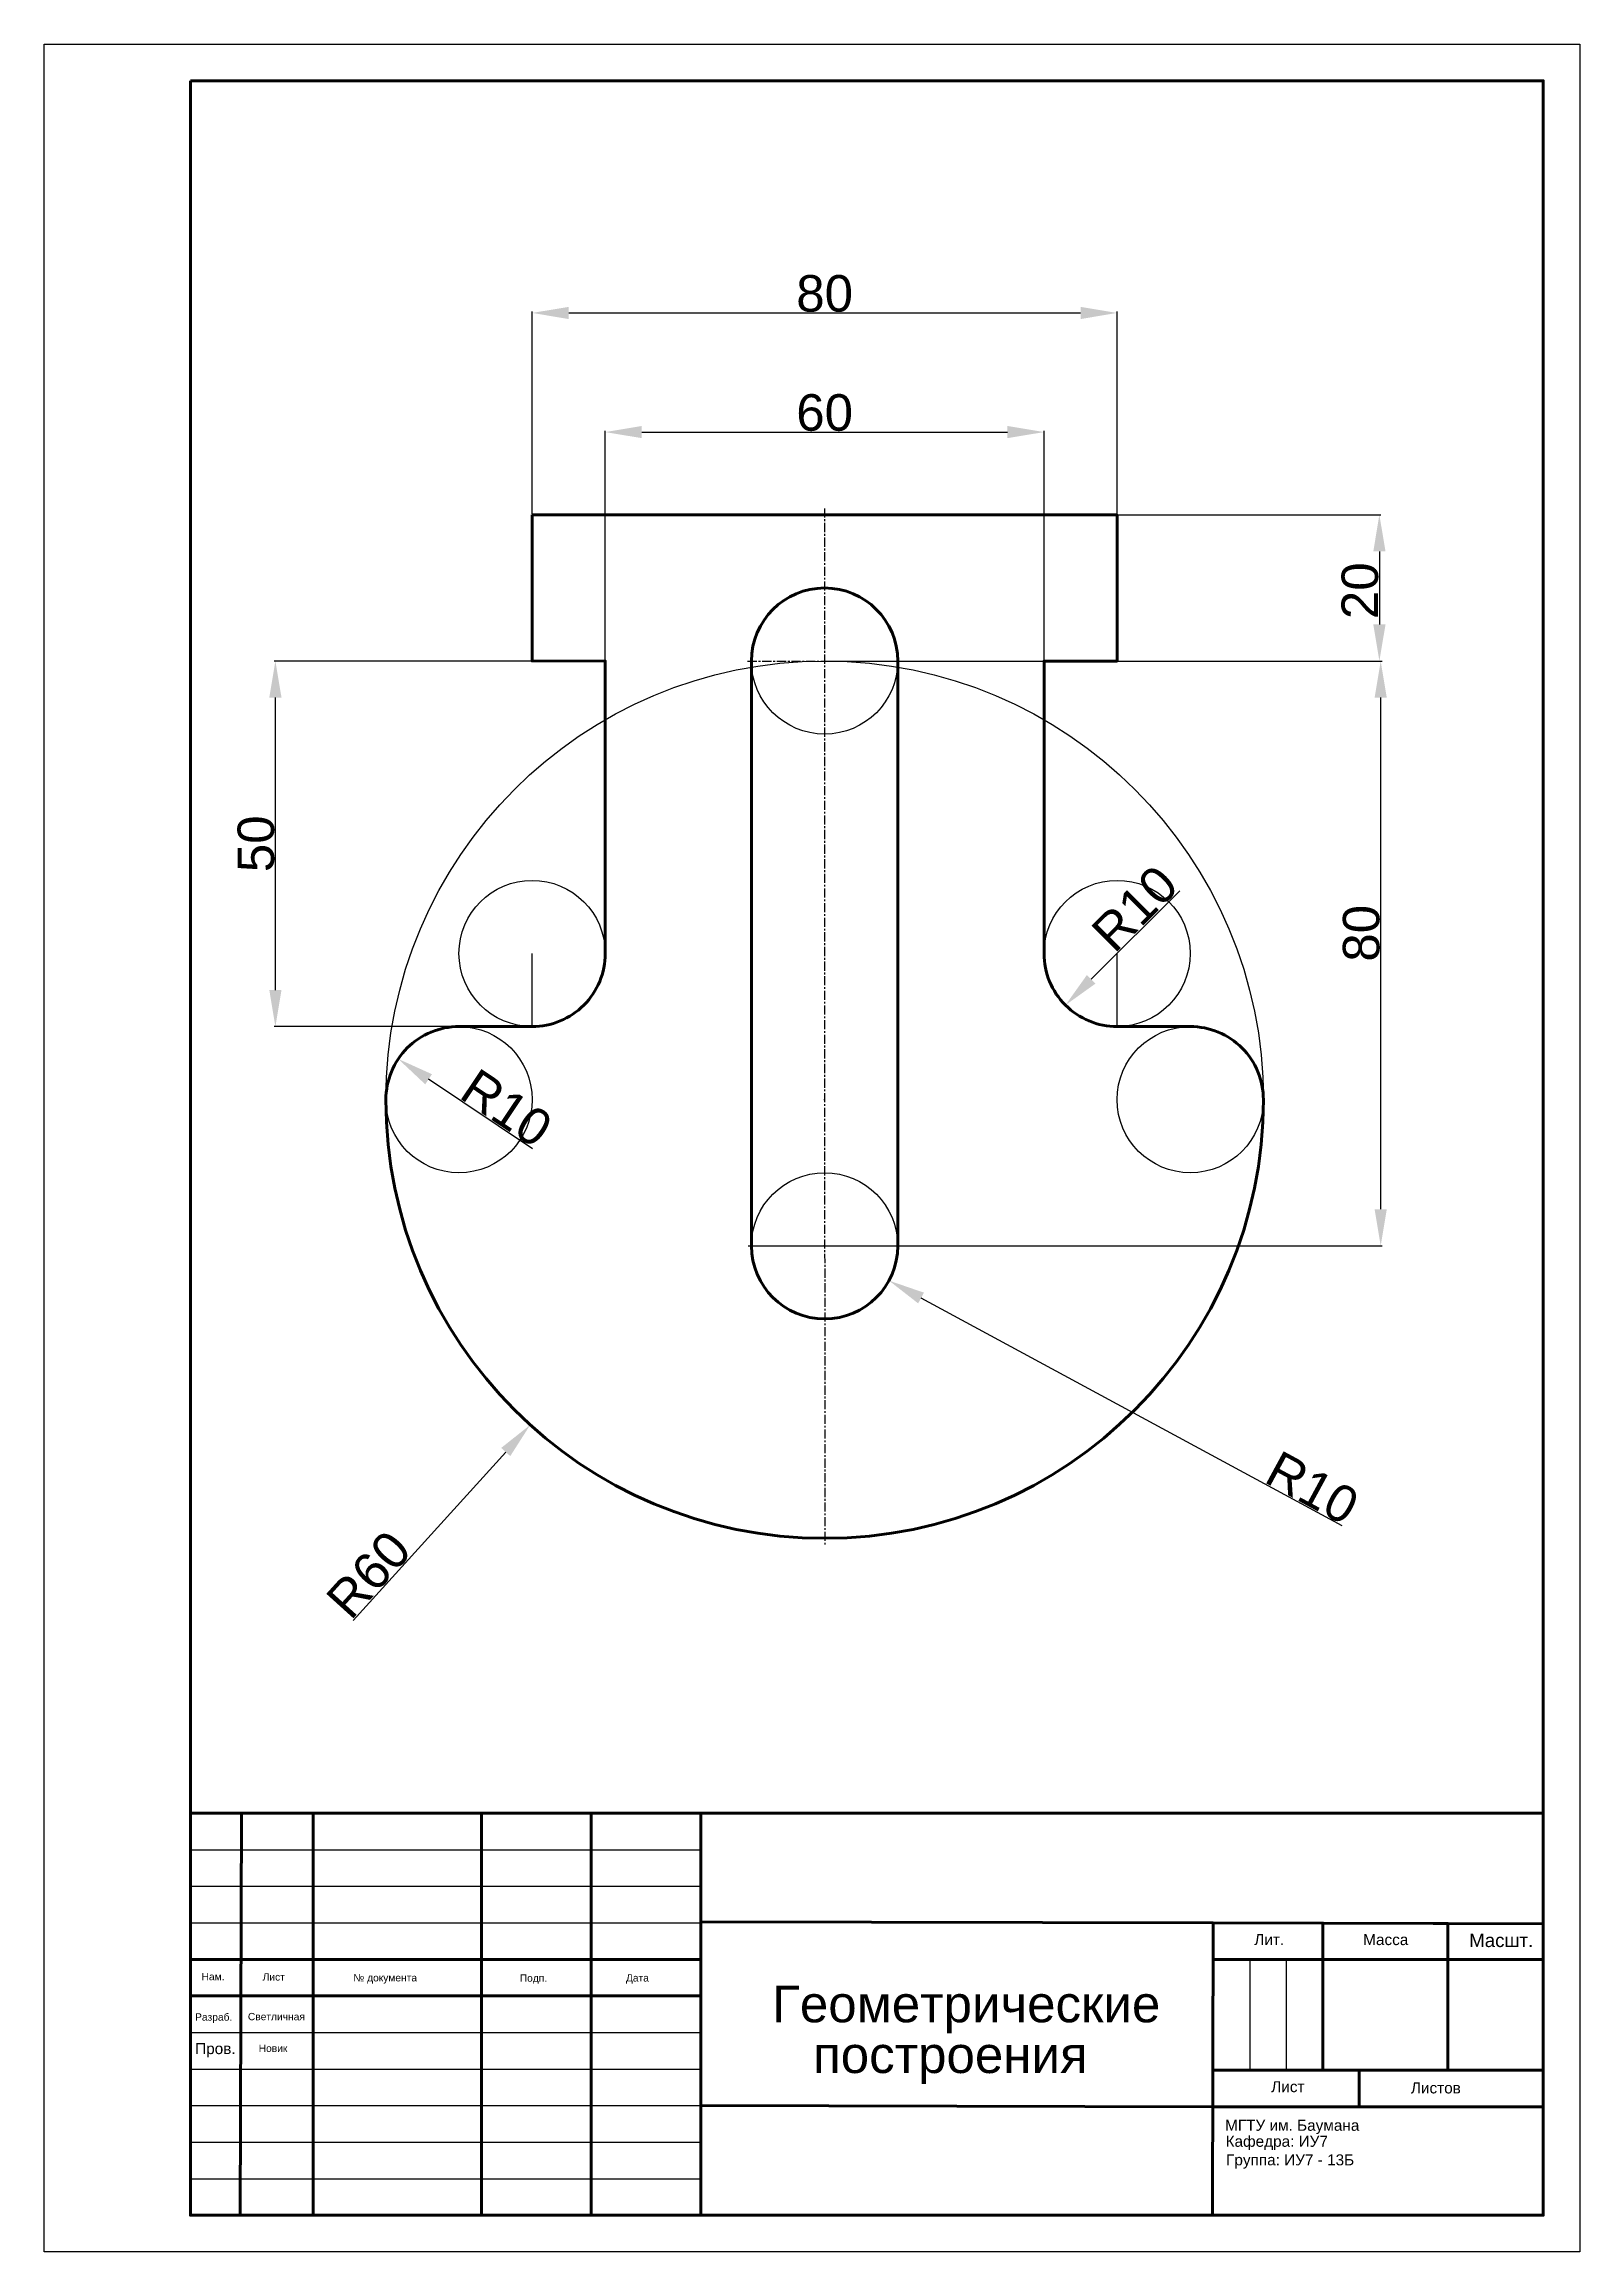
# Model space of a CAD drawing. Header units: inches. Extents: x 190 to 400, y 146 to 448.
import ezdxf

# ---------------------------------------------------------------- set-up
doc = ezdxf.new("R2010")
doc.units = ezdxf.units.IN
doc.header["$MEASUREMENT"] = 0
doc.linetypes.add('осевая', pattern=[2, 1.25, -0.25, 0.25, -0.25])
for name, color, linetype, lineweight in [('Обводка', 2, 'Continuous', 80), ('Оси', 240, 'осевая', 30), ('Построение', 7, 'Continuous', 30), ('Размеры', 130, 'Continuous', 30), ('Слой1', 7, 'Continuous', 80)]:
    doc.layers.add(name, color=color, linetype=linetype, lineweight=lineweight)
doc.styles.get("Standard").update_dxf_attribs({"font": 'arial.ttf'})
doc.dimstyles.get("Standard").update_dxf_attribs({"dimtxt": 5, "dimasz": 5, "dimexe": 0.18, "dimexo": 0.0625, "dimgap": 0.09, "dimtad": 1, "dimdec": 0, "dimzin": 0, "dimdsep": 46, "dimtxsty": 'Standard', "dimcen": 0.09, "dimadec": 0, "dimazin": 0, "dimtfac": 1, "dimtdec": 0, "dimtofl": 0, "dimtmove": 0, "dimatfit": 3, "dimfxl": 1, "dimtolj": 1, "dimtzin": 0, "dimarcsym": 0})

# ---------------------------------------------------------------- blocks, each defined once
blk = doc.blocks.new('*D2')
at = {"layer": 'Defpoints', "color": 0, "transparency": 16777216}
for p in [(337.2, 411.34), (257.22, 383.72), (337.2, 383.72)]:
    blk.add_point(p, dxfattribs=at)
at = {"layer": 'Размеры', "color": 0, "lineweight": -2, "transparency": 16777216}
for p, q in [((257.22, 383.79), (257.22, 411.52)), ((262.22, 411.34), (332.2, 411.34)), ((337.2, 383.79), (337.2, 411.52))]:
    blk.add_line(p, q, dxfattribs=at)
at = {"layer": 'Размеры', "color": 0, "transparency": 16777216}
for points in [[(262.22, 412.17), (262.22, 410.5), (257.22, 411.34)], [(332.2, 412.17), (332.2, 410.5), (337.2, 411.34)]]:
    blk.add_solid(points, dxfattribs=at)
at = {"layer": 'Размеры', "color": 0, "transparency": 16777216, "insert": (297.21, 413.98), "char_height": 5, "attachment_point": 5}
blk.add_mtext('\\A1;80', dxfattribs=at)
blk = doc.blocks.new('*D3')
at = {"layer": 'Defpoints', "color": 0, "transparency": 16777216}
for p in [(327.21, 395.04), (267.21, 363.72), (327.21, 363.72)]:
    blk.add_point(p, dxfattribs=at)
at = {"layer": 'Размеры', "color": 0, "lineweight": -2, "transparency": 16777216}
for p, q in [((267.21, 363.79), (267.21, 395.22)), ((272.21, 395.04), (322.21, 395.04)), ((327.21, 363.79), (327.21, 395.22))]:
    blk.add_line(p, q, dxfattribs=at)
at = {"layer": 'Размеры', "color": 0, "transparency": 16777216}
for points in [[(272.21, 395.88), (272.21, 394.21), (267.21, 395.04)], [(322.21, 395.88), (322.21, 394.21), (327.21, 395.04)]]:
    blk.add_solid(points, dxfattribs=at)
at = {"layer": 'Размеры', "color": 0, "transparency": 16777216, "insert": (297.21, 397.69), "char_height": 5, "attachment_point": 5}
blk.add_mtext('\\A1;60', dxfattribs=at)
blk = doc.blocks.new('*D4')
at = {"layer": 'Defpoints', "color": 0, "transparency": 16777216}
for p in [(337.2, 383.72), (337.21, 363.72), (373.07, 363.72)]:
    blk.add_point(p, dxfattribs=at)
at = {"layer": 'Размеры', "color": 0, "lineweight": -2, "transparency": 16777216}
for p, q in [((337.26, 383.72), (373.25, 383.72)), ((373.07, 378.72), (373.07, 368.72)), ((337.27, 363.72), (373.25, 363.72))]:
    blk.add_line(p, q, dxfattribs=at)
at = {"layer": 'Размеры', "color": 0, "transparency": 16777216}
for points in [[(372.24, 378.72), (373.91, 378.72), (373.07, 383.72)], [(372.24, 368.72), (373.91, 368.72), (373.07, 363.72)]]:
    blk.add_solid(points, dxfattribs=at)
at = {"layer": 'Размеры', "color": 0, "transparency": 16777216, "insert": (370.43, 373.34), "char_height": 5, "attachment_point": 5, "rotation": 90}
blk.add_mtext('\\A1;20', dxfattribs=at)
blk = doc.blocks.new('*D5')
at = {"layer": 'Defpoints', "color": 0, "transparency": 16777216}
for p in [(297.72, 363.72), (373.25, 363.72), (297.72, 283.72)]:
    blk.add_point(p, dxfattribs=at)
at = {"layer": 'Размеры', "color": 0, "lineweight": -2, "transparency": 16777216}
for p, q in [((297.78, 363.72), (373.43, 363.72)), ((373.25, 288.72), (373.25, 358.72)), ((297.78, 283.72), (373.43, 283.72))]:
    blk.add_line(p, q, dxfattribs=at)
at = {"layer": 'Размеры', "color": 0, "transparency": 16777216}
for points in [[(372.42, 358.72), (374.08, 358.72), (373.25, 363.72)], [(372.42, 288.72), (374.08, 288.72), (373.25, 283.72)]]:
    blk.add_solid(points, dxfattribs=at)
at = {"layer": 'Размеры', "color": 0, "transparency": 16777216, "insert": (370.61, 326.48), "char_height": 5, "attachment_point": 5, "rotation": 90}
blk.add_mtext('\\A1;80', dxfattribs=at)
blk = doc.blocks.new('*D6')
at = {"layer": 'Defpoints', "color": 0, "transparency": 16777216}
for p in [(222.1, 363.72), (267.21, 363.72), (257.21, 313.72)]:
    blk.add_point(p, dxfattribs=at)
at = {"layer": 'Размеры', "color": 0, "lineweight": -2, "transparency": 16777216}
for p, q in [((267.14, 363.72), (221.92, 363.72)), ((222.1, 318.72), (222.1, 358.72)), ((257.14, 313.72), (221.92, 313.72))]:
    blk.add_line(p, q, dxfattribs=at)
at = {"layer": 'Размеры', "color": 0, "transparency": 16777216}
for points in [[(221.27, 358.72), (222.94, 358.72), (222.1, 363.72)], [(221.27, 318.72), (222.94, 318.72), (222.1, 313.72)]]:
    blk.add_solid(points, dxfattribs=at)
at = {"layer": 'Размеры', "color": 0, "transparency": 16777216, "insert": (219.46, 338.72), "char_height": 5, "attachment_point": 5, "rotation": 90}
blk.add_mtext('\\A1;50', dxfattribs=at)
blk = doc.blocks.new('*D7')
at = {"layer": 'Defpoints', "color": 0, "transparency": 16777216}
for p in [(238.9, 309.29), (247.21, 303.72)]:
    blk.add_point(p, dxfattribs=at)
at = {"layer": 'Размеры', "color": 0, "lineweight": -2, "transparency": 16777216}
blk.add_line((257.27, 296.98), (243.05, 306.51), dxfattribs=at)
at = {"layer": 'Размеры', "color": 0, "transparency": 16777216}
blk.add_solid([(243.52, 307.2), (242.59, 305.82), (238.9, 309.29)], dxfattribs=at)
at = {"layer": 'Размеры', "color": 0, "transparency": 16777216, "insert": (253.71, 302.55), "char_height": 5, "attachment_point": 5, "rotation": 326.1582}
blk.add_mtext('\\A1;R10', dxfattribs=at)
blk = doc.blocks.new('*D8')
at = {"layer": 'Defpoints', "color": 0, "transparency": 16777216}
for p in [(297.21, 283.73), (306, 278.97)]:
    blk.add_point(p, dxfattribs=at)
at = {"layer": 'Размеры', "color": 0, "lineweight": -2, "transparency": 16777216}
for p, q in [((297.12, 283.73), (297.3, 283.73)), ((297.21, 283.64), (297.21, 283.82)), ((367.96, 245.4), (310.4, 276.58))]:
    blk.add_line(p, q, dxfattribs=at)
at = {"layer": 'Размеры', "color": 0, "transparency": 16777216}
blk.add_solid([(310.79, 277.32), (310, 275.85), (306, 278.97)], dxfattribs=at)
at = {"layer": 'Размеры', "color": 0, "transparency": 16777216, "insert": (363.9, 250.61), "char_height": 5, "attachment_point": 5, "rotation": 331.5563}
blk.add_mtext('\\A1;R10', dxfattribs=at)
blk = doc.blocks.new('*D9')
at = {"layer": 'Defpoints', "color": 0, "transparency": 16777216}
for p in [(297.21, 303.72), (256.95, 259.23)]:
    blk.add_point(p, dxfattribs=at)
at = {"layer": 'Размеры', "color": 0, "lineweight": -2, "transparency": 16777216}
for p, q in [((297.12, 303.72), (297.3, 303.72)), ((297.21, 303.63), (297.21, 303.81)), ((232.76, 232.48), (253.6, 255.52))]:
    blk.add_line(p, q, dxfattribs=at)
at = {"layer": 'Размеры', "color": 0, "transparency": 16777216}
blk.add_solid([(252.98, 256.08), (254.22, 254.96), (256.95, 259.23)], dxfattribs=at)
at = {"layer": 'Размеры', "color": 0, "transparency": 16777216, "insert": (234.86, 238.75), "char_height": 5, "attachment_point": 5, "rotation": 47.8647}
blk.add_mtext('\\A1;R60', dxfattribs=at)
blk = doc.blocks.new('*D10')
at = {"layer": 'Defpoints', "color": 0, "transparency": 16777216}
for p in [(337.21, 323.72), (330.14, 316.65)]:
    blk.add_point(p, dxfattribs=at)
at = {"layer": 'Размеры', "color": 0, "lineweight": -2, "transparency": 16777216}
blk.add_line((345.77, 332.29), (333.67, 320.19), dxfattribs=at)
at = {"layer": 'Размеры', "color": 0, "transparency": 16777216}
blk.add_solid([(333.08, 320.78), (334.26, 319.6), (330.14, 316.65)], dxfattribs=at)
at = {"layer": 'Размеры', "color": 0, "transparency": 16777216, "insert": (339.62, 329.87), "char_height": 5, "attachment_point": 5, "rotation": 45}
blk.add_mtext('\\A1;R10', dxfattribs=at)

msp = doc.modelspace()

# ---------------------------------------------------------------- linework, layer by layer
for p, q in [((190.48, 448.11), (400.48, 448.11)), ((190.48, 146.11), (190.48, 448.11)), ((400.48, 448.11), (400.48, 146.11)), ((400.48, 146.11), (190.48, 146.11))]:
    msp.add_line(p, q)
for points in [[(210.48, 206.11), (210.51, 201.11), (280.27, 201.11)], [(210.51, 201.11), (210.5, 196.11), (280.27, 196.11)], [(210.5, 196.11), (210.49, 191.11), (280.27, 191.11)], [(350.35, 186.11), (355.35, 186.11), (355.35, 170.94), (360.35, 170.94), (360.35, 186.11)], [(210.48, 181.11), (210.48, 176.11), (280.27, 176.11)], [(210.48, 176.11), (210.48, 171.11), (280.27, 171.11)], [(210.48, 171.11), (210.48, 166.11), (280.27, 166.11)], [(210.48, 166.11), (210.48, 161.11), (280.27, 161.11)], [(210.48, 161.11), (210.51, 156.11), (280.27, 156.11)]]:
    msp.add_lwpolyline(points)
at = {"layer": 'Обводка'}
for points in [[(257.22, 383.72), (337.2, 383.72), (337.2, 363.72), (327.21, 363.72), (327.21, 323.72, 0.414214), (337.21, 313.72), (347.21, 313.72, -0.414214), (357.21, 303.72, -1), (237.21, 303.72, -0.414214), (247.21, 313.72), (257.21, 313.72, 0.414214), (267.21, 323.72), (267.21, 363.72), (257.21, 363.73), (257.22, 383.72)], [(287.21, 363.72, -0.999431), (307.21, 363.72, -0.000285), (307.21, 283.72, -0.999431), (287.21, 283.72, -0.000285), (287.21, 363.72, -1.599152)]]:
    msp.add_lwpolyline(points, format="xyb", dxfattribs=at)
at = {"layer": 'Оси'}
for points in [[(297.2, 384.61), (297.22, 242.78)], [(286.68, 363.72), (307.85, 363.72)], [(286.77, 283.72), (307.67, 283.72)]]:
    msp.add_lwpolyline(points, dxfattribs=at)
at = {"layer": 'Построение'}
for p, q in [((257.21, 363.72), (257.22, 383.72)), ((257.22, 383.72), (297.22, 383.72)), ((337.2, 383.72), (297.2, 383.72)), ((337.21, 363.72), (337.2, 383.72)), ((267.21, 363.72), (257.21, 363.72)), ((267.21, 323.72), (267.21, 363.72)), ((287.21, 363.72), (287.21, 283.72)), ((307.21, 363.72), (307.21, 283.72)), ((327.21, 323.72), (327.21, 363.72)), ((327.21, 363.72), (337.21, 363.72)), ((257.21, 313.72), (257.21, 323.72)), ((337.21, 313.72), (337.21, 323.72)), ((247.21, 313.72), (257.21, 313.72)), ((347.21, 313.72), (337.21, 313.72)), ((287.21, 283.72), (307.21, 283.72))]:
    msp.add_line(p, q, dxfattribs=at)
for centre, radius in [((297.21, 363.72), 10), ((297.21, 303.72), 60), ((257.21, 323.72), 10), ((337.21, 323.72), 10), ((247.21, 303.72), 10), ((347.21, 303.72), 10), ((297.21, 283.72), 10)]:
    msp.add_circle(centre, radius, dxfattribs=at)
at = {"layer": 'Слой1'}
for p, q in [((210.48, 206.11), (217.48, 206.11)), ((217.48, 206.11), (217.27, 151.11)), ((210.48, 151.11), (210.48, 181.11)), ((210.48, 181.11), (280.27, 181.11)), ((350.3, 165.94), (395.48, 165.94))]:
    msp.add_line(p, q, dxfattribs=at)
msp.add_lwpolyline([(210.48, 443.11), (395.48, 443.11), (395.48, 151.11), (210.48, 151.11)], close=True, dxfattribs=at)
for points in [[(210.48, 151.11), (210.48, 206.11), (395.48, 206.11)], [(217.27, 151.11), (227.27, 151.11), (227.27, 206.11)], [(227.27, 206.11), (250.27, 206.11), (250.27, 151.11), (265.27, 151.11), (265.27, 206.11), (275.27, 206.11)], [(265.27, 206.11), (280.27, 206.11), (280.27, 151.11)], [(280.27, 151.11), (350.27, 151.11), (350.36, 191.11), (280.27, 191.27)], [(350.36, 191.11), (350.35, 186.11), (395.48, 186.11)], [(350.36, 191.11), (395.48, 191)], [(350.36, 191.11), (365.36, 191.07)], [(350.36, 191.11), (365.36, 191.07), (365.36, 170.94)], [(365.41, 191.07), (382.41, 191.03), (382.41, 170.94)], [(210.48, 181.11), (210.48, 186.11), (280.27, 186.11)], [(350.3, 165.94), (350.31, 170.94), (395.48, 170.94)], [(350.3, 165.94), (370.3, 165.94), (370.3, 170.94)], [(280.27, 151.11), (280.27, 166.11), (350.3, 165.94)]]:
    msp.add_lwpolyline(points, dxfattribs=at)

# ---------------------------------------------------------------- texts
for s, height, p in [('Лит.', 1.5, (355.97, 188.08)), ('Масса', 1.5, (370.86, 188.07)), ('Масшт.', 1.83, (385.35, 187.8)), ('Нам.', 1, (212.01, 183.27)), ('Лист', 1, (220.36, 183.22)), ('№ документа', 1, (232.76, 183.1)), ('Подп.', 1, (255.52, 183.06)), ('Дата', 1, (270.04, 183.09)), ('Геометрические ', 5, (290.04, 177.51)), ('Разраб.', 1, (211.12, 177.73)), ('Светличная', 1, (218.34, 177.79)), ('Пров.', 1.5, (211.13, 173.16)), ('Новик', 1, (219.82, 173.45)), ('построения', 5, (295.63, 170.57)), ('Лист', 1.5, (358.28, 167.95)), ('Листов', 1.5, (377.38, 167.78)), ('МГТУ им. Баумана', 1.5, (351.97, 162.67)), ('Кафедра: ИУ7', 1.5, (352.04, 160.48)), ('Группа: ИУ7 - 13Б', 1.5, (352.11, 157.94))]:
    msp.add_text(s, height=height).set_placement(p)

# ---------------------------------------------------------------- dimensions: what is measured, and where the dimension line sits
at = {"layer": 'Размеры'}
for base, p1, p2, picture, middle in [((337.2, 411.34), (257.22, 383.72), (337.2, 383.72), '*D2', (297.21, 413.98)), ((327.21, 395.04), (267.21, 363.72), (327.21, 363.72), '*D3', (297.21, 397.69))]:
    dim = msp.add_linear_dim(base=base, p1=p1, p2=p2, dimstyle='Standard', dxfattribs=at)
    dim.commit()
    dim.dimension.update_dxf_attribs({"geometry": picture, "text_midpoint": middle})
for base, p1, p2, picture, middle in [((373.07, 363.72), (337.2, 383.72), (337.21, 363.72), '*D4', (373.07, 373.34)), ((373.25, 363.72), (297.72, 283.72), (297.72, 363.72), '*D5', (373.25, 326.48))]:
    dim = msp.add_linear_dim(base=base, p1=p1, p2=p2, angle=90, dimstyle='Standard', dxfattribs=at)
    dim.commit()
    dim.dimension.update_dxf_attribs({"geometry": picture, "text_midpoint": middle, "dimtype": 160})
dim = msp.add_linear_dim(base=(222.1, 363.72), p1=(257.21, 313.72), p2=(267.21, 363.72), angle=90, dimstyle='Standard', dxfattribs=at)
dim.commit()
dim.dimension.update_dxf_attribs({"geometry": '*D6', "text_midpoint": (219.46, 338.72)})
for center, mpoint, picture, middle in [((337.21, 323.72), (330.14, 316.65), '*D10', (341.49, 328)), ((247.21, 303.72), (238.9, 309.29), '*D7', (252.24, 300.35)), ((297.21, 303.72), (256.95, 259.23), '*D9', (236.82, 236.97)), ((297.21, 283.73), (306, 278.97), '*D8', (362.64, 248.29))]:
    dim = msp.add_radius_dim(center=center, mpoint=mpoint, dimstyle='Standard', dxfattribs=at)
    dim.commit()
    dim.dimension.update_dxf_attribs({"geometry": picture, "text_midpoint": middle, "dimtype": 164})

doc.saveas('drawing.dxf')
